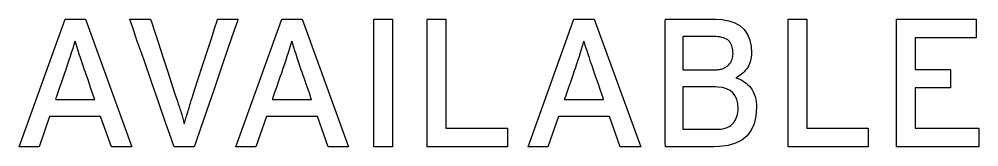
# Model space of a CAD drawing. Extents: x 1 to 47.7, y 0.2 to 33.3.
# Drawn here: x 14.017 to 15.992, y 25.85 to 26.112 of the extents above; entities that cross this region are included whole.
import ezdxf

# ---------------------------------------------------------------- set-up
doc = ezdxf.new("R2010")
doc.units = 0
doc.header["$MEASUREMENT"] = 0
doc.layers.add('4_0_____DWG', color=7, linetype='CONTINUOUS')

msp = doc.modelspace()

# ---------------------------------------------------------------- linework, layer by layer
at = {"layer": '4_0_____DWG'}
for points in [[(14.2066, 25.85), (14.1846, 25.9123), (14.0795, 25.9123), (14.0577, 25.85), (14.0169, 25.85), (14.1114, 26.1124), (14.1531, 26.1124), (14.2487, 25.85), (14.2066, 25.85)], [(14.6528, 25.85), (14.6309, 25.9123), (14.5258, 25.9123), (14.504, 25.85), (14.4631, 25.85), (14.5576, 26.1124), (14.5994, 26.1124), (14.6949, 25.85), (14.6528, 25.85)], [(14.7473, 25.85), (14.7473, 26.1124), (14.7854, 26.1124), (14.7854, 25.85), (14.7473, 25.85)], [(14.857, 25.85), (14.857, 26.1124), (14.8951, 26.1124), (14.8951, 25.8884), (15.0219, 25.8884), (15.0219, 25.85), (14.857, 25.85)], [(15.2542, 25.85), (15.2322, 25.9123), (15.1271, 25.9123), (15.1053, 25.85), (15.0645, 25.85), (15.1589, 26.1124), (15.2007, 26.1124), (15.2963, 25.85), (15.2542, 25.85)], [(15.6001, 25.85), (15.6001, 26.1124), (15.6381, 26.1124), (15.6381, 25.8884), (15.7649, 25.8884), (15.7649, 25.85), (15.6001, 25.85)], [(15.8231, 25.85), (15.8231, 26.1124), (15.9869, 26.1124), (15.9869, 26.0743), (15.8611, 26.0743), (15.8611, 26.0091), (15.9342, 26.0091), (15.9342, 25.971), (15.8611, 25.971), (15.8611, 25.8881), (15.9924, 25.8881), (15.9924, 25.85), (15.8231, 25.85)]]:
    msp.add_lwpolyline(points, dxfattribs=at)
for points in [[(14.3773, 25.85), (14.3757, 25.85), (14.3716, 25.85), (14.3657, 25.85), (14.3588, 25.85), (14.3516, 25.85), (14.345, 25.85), (14.3396, 25.85), (14.3364, 25.85), (14.3352, 25.8513), (14.3296, 25.8675), (14.319, 25.8982), (14.305, 25.9384), (14.2894, 25.9833), (14.2739, 26.0279), (14.2601, 26.0674), (14.2499, 26.097), (14.2448, 26.1116), (14.2454, 26.1124), (14.249, 26.1124), (14.2546, 26.1124), (14.2616, 26.1124), (14.269, 26.1124), (14.2761, 26.1124), (14.282, 26.1124), (14.286, 26.1124), (14.2874, 26.1123), (14.2898, 26.1051), (14.2954, 26.0877), (14.3034, 26.0634), (14.3126, 26.0353), (14.322, 26.0065), (14.3307, 25.9801), (14.3375, 25.9592), (14.3415, 25.947), (14.3425, 25.9438), (14.3435, 25.941), (14.3444, 25.9381), (14.3454, 25.9352), (14.3464, 25.9323), (14.3474, 25.9292), (14.3484, 25.9261), (14.3495, 25.923), (14.3505, 25.9198), (14.3515, 25.9166), (14.3523, 25.9135), (14.3531, 25.9106), (14.3539, 25.9079), (14.3546, 25.9053), (14.3552, 25.9029), (14.3558, 25.9007), (14.3564, 25.8986), (14.3568, 25.8974), (14.3573, 25.8993), (14.3579, 25.9015), (14.3585, 25.9037), (14.3592, 25.9062), (14.36, 25.9088), (14.3609, 25.9116), (14.3618, 25.9146), (14.3629, 25.9178), (14.3639, 25.921), (14.3648, 25.9243), (14.3658, 25.9275), (14.3667, 25.9306), (14.3676, 25.9336), (14.3685, 25.9366), (14.3694, 25.9395), (14.3703, 25.9424), (14.3712, 25.9452), (14.3729, 25.9506), (14.378, 25.9663), (14.3855, 25.9895), (14.3944, 26.0171), (14.4037, 26.0459), (14.4125, 26.073), (14.4196, 26.095), (14.4242, 26.109), (14.4254, 26.1124), (14.4277, 26.1124), (14.4325, 26.1124), (14.4388, 26.1124), (14.446, 26.1124), (14.4532, 26.1124), (14.4596, 26.1124), (14.4645, 26.1124), (14.4671, 26.1124), (14.466, 26.1083), (14.4589, 26.0877), (14.4473, 26.054), (14.4329, 26.012), (14.4174, 25.9667), (14.4023, 25.923), (14.3895, 25.8857), (14.3806, 25.8597)], [(15.5349, 25.9305), (15.5335, 25.9127), (15.5298, 25.8972), (15.5237, 25.8839), (15.5154, 25.8728), (15.5047, 25.8639), (15.4917, 25.8572), (15.4764, 25.8526), (15.4588, 25.8503), (15.4472, 25.85), (15.4403, 25.85), (15.4279, 25.85), (15.412, 25.85), (15.3945, 25.85), (15.3774, 25.85), (15.3624, 25.85), (15.3517, 25.85), (15.3471, 25.85), (15.347, 25.8579), (15.347, 25.8827), (15.347, 25.9195), (15.347, 25.9633), (15.347, 26.0091), (15.347, 26.0518), (15.347, 26.0864), (15.347, 26.1079), (15.3475, 26.1124), (15.3538, 26.1124), (15.3661, 26.1124), (15.3822, 26.1124), (15.4003, 26.1124), (15.4182, 26.1124), (15.434, 26.1124), (15.4457, 26.1124), (15.4513, 26.1124), (15.4638, 26.1118), (15.4781, 26.1093), (15.4904, 26.105), (15.5008, 26.0989), (15.5093, 26.0909), (15.5159, 26.0811), (15.5207, 26.0695), (15.5235, 26.056), (15.5244, 26.0432), (15.5242, 26.0388), (15.5238, 26.0345), (15.5231, 26.0304), (15.5222, 26.0265), (15.521, 26.0228), (15.5196, 26.0192), (15.518, 26.0158), (15.5161, 26.0126), (15.514, 26.0097), (15.5117, 26.0068), (15.5093, 26.0042), (15.5068, 26.0017), (15.504, 25.9993), (15.5012, 25.9971), (15.4982, 25.9951), (15.495, 25.9932), (15.4924, 25.9916), (15.4962, 25.9905), (15.4998, 25.9892), (15.5034, 25.9875), (15.5069, 25.9855), (15.5103, 25.9832), (15.5136, 25.9806), (15.5169, 25.9777), (15.5201, 25.9745), (15.5231, 25.971), (15.5258, 25.9671), (15.5281, 25.9629), (15.5301, 25.9583), (15.5318, 25.9534), (15.5331, 25.9482), (15.534, 25.9426), (15.5347, 25.9367)], [(15.4864, 26.0421), (15.4862, 26.0455), (15.4859, 26.0488), (15.4854, 26.0519), (15.4847, 26.0549), (15.4837, 26.0578), (15.4826, 26.0606), (15.4812, 26.0632), (15.4796, 26.0656), (15.4777, 26.0679), (15.4754, 26.0698), (15.4727, 26.0715), (15.4698, 26.073), (15.4667, 26.0742), (15.4632, 26.0751), (15.4594, 26.0758), (15.4554, 26.0763), (15.4511, 26.0765), (15.4485, 26.0765), (15.4415, 26.0765), (15.4316, 26.0765), (15.42, 26.0765), (15.408, 26.0765), (15.3971, 26.0765), (15.3885, 26.0765), (15.3835, 26.0765), (15.3829, 26.0758), (15.3829, 26.0709), (15.3829, 26.0623), (15.3829, 26.0514), (15.3829, 26.0395), (15.3829, 26.028), (15.3829, 26.0181), (15.3829, 26.0111), (15.3829, 26.0085), (15.3855, 26.0085), (15.3924, 26.0085), (15.4024, 26.0085), (15.414, 26.0085), (15.4259, 26.0085), (15.4369, 26.0085), (15.4455, 26.0085), (15.4504, 26.0085), (15.4522, 26.0086), (15.4544, 26.0086), (15.4565, 26.0088), (15.4586, 26.0091), (15.4605, 26.0094), (15.4624, 26.0098), (15.4641, 26.0104), (15.4658, 26.011), (15.4674, 26.0117), (15.4689, 26.0124), (15.4704, 26.0131), (15.4718, 26.0139), (15.4731, 26.0148), (15.4744, 26.0157), (15.4756, 26.0166), (15.4767, 26.0176), (15.4779, 26.0186), (15.4793, 26.0203), (15.4809, 26.0226), (15.4824, 26.025), (15.4836, 26.0276), (15.4846, 26.0302), (15.4854, 26.033), (15.4859, 26.0359), (15.4862, 26.0389)], [(14.1515, 26.0078), (14.1486, 26.0164), (14.1458, 26.0247), (14.1431, 26.0327), (14.1407, 26.0402), (14.1383, 26.0475), (14.1361, 26.0543), (14.134, 26.0609), (14.1321, 26.0671), (14.1303, 26.0635), (14.1285, 26.0571), (14.1264, 26.0504), (14.1242, 26.0433), (14.1218, 26.0358), (14.1193, 26.0279), (14.1166, 26.0197), (14.1137, 26.011), (14.1122, 26.0065), (14.1104, 26.0015), (14.1075, 25.9932), (14.104, 25.9829), (14.1002, 25.972), (14.0966, 25.9617), (14.0937, 25.9534), (14.0919, 25.9483), (14.0922, 25.9474), (14.0979, 25.9474), (14.1084, 25.9474), (14.1218, 25.9474), (14.1365, 25.9474), (14.1507, 25.9474), (14.1626, 25.9474), (14.1704, 25.9474), (14.1725, 25.9475), (14.1713, 25.9509), (14.1688, 25.9581), (14.1654, 25.9678), (14.1616, 25.9787), (14.1579, 25.9895), (14.1546, 25.9988), (14.1524, 26.0053)], [(14.5977, 26.0078), (14.5948, 26.0164), (14.592, 26.0247), (14.5894, 26.0327), (14.5869, 26.0402), (14.5845, 26.0475), (14.5823, 26.0543), (14.5802, 26.0609), (14.5783, 26.0671), (14.5766, 26.0635), (14.5747, 26.0571), (14.5726, 26.0504), (14.5704, 26.0433), (14.5681, 26.0358), (14.5655, 26.0279), (14.5628, 26.0197), (14.5599, 26.011), (14.5584, 26.0065), (14.5566, 26.0015), (14.5538, 25.9932), (14.5502, 25.9829), (14.5464, 25.972), (14.5428, 25.9617), (14.5399, 25.9534), (14.5382, 25.9483), (14.5384, 25.9474), (14.5441, 25.9474), (14.5546, 25.9474), (14.568, 25.9474), (14.5827, 25.9474), (14.5969, 25.9474), (14.6088, 25.9474), (14.6166, 25.9474), (14.6187, 25.9475), (14.6176, 25.9509), (14.615, 25.9581), (14.6117, 25.9678), (14.6079, 25.9787), (14.6041, 25.9895), (14.6009, 25.9988), (14.5986, 26.0053)], [(15.199, 26.0078), (15.1961, 26.0164), (15.1933, 26.0247), (15.1907, 26.0327), (15.1882, 26.0402), (15.1858, 26.0475), (15.1836, 26.0543), (15.1816, 26.0609), (15.1796, 26.0671), (15.1779, 26.0635), (15.176, 26.0571), (15.174, 26.0504), (15.1718, 26.0433), (15.1694, 26.0358), (15.1668, 26.0279), (15.1641, 26.0197), (15.1612, 26.011), (15.1597, 26.0065), (15.158, 26.0015), (15.1551, 25.9932), (15.1515, 25.9829), (15.1477, 25.972), (15.1441, 25.9617), (15.1412, 25.9534), (15.1395, 25.9483), (15.1397, 25.9474), (15.1454, 25.9474), (15.1559, 25.9474), (15.1694, 25.9474), (15.1841, 25.9474), (15.1982, 25.9474), (15.2101, 25.9474), (15.2179, 25.9474), (15.2201, 25.9475), (15.2189, 25.9509), (15.2164, 25.9581), (15.213, 25.9678), (15.2092, 25.9787), (15.2054, 25.9895), (15.2022, 25.9988), (15.1999, 26.0053)], [(15.4968, 25.9294), (15.496, 25.9391), (15.4939, 25.9475), (15.4906, 25.9548), (15.4861, 25.9609), (15.4803, 25.9657), (15.4732, 25.9693), (15.4649, 25.9717), (15.4553, 25.9729), (15.4505, 25.973), (15.4446, 25.973), (15.4351, 25.973), (15.4235, 25.973), (15.4112, 25.973), (15.3995, 25.973), (15.39, 25.973), (15.3841, 25.973), (15.3829, 25.9726), (15.3829, 25.9671), (15.3829, 25.9564), (15.3829, 25.9424), (15.3829, 25.9268), (15.3829, 25.9116), (15.3829, 25.8985), (15.3829, 25.8893), (15.3829, 25.8859), (15.3856, 25.8859), (15.3927, 25.8859), (15.4029, 25.8859), (15.4148, 25.8859), (15.4268, 25.8859), (15.4378, 25.8859), (15.4461, 25.8859), (15.4504, 25.8859), (15.4547, 25.8859), (15.4603, 25.8864), (15.4654, 25.8871), (15.4702, 25.8882), (15.4745, 25.8897), (15.4784, 25.8916), (15.4819, 25.8937), (15.4849, 25.8963), (15.4875, 25.8991), (15.4897, 25.9021), (15.4916, 25.9053), (15.4932, 25.9088), (15.4945, 25.9125), (15.4955, 25.9164), (15.4962, 25.9205), (15.4967, 25.9248)]]:
    msp.add_lwpolyline(points, close=True, dxfattribs=at)

doc.saveas('drawing.dxf')
